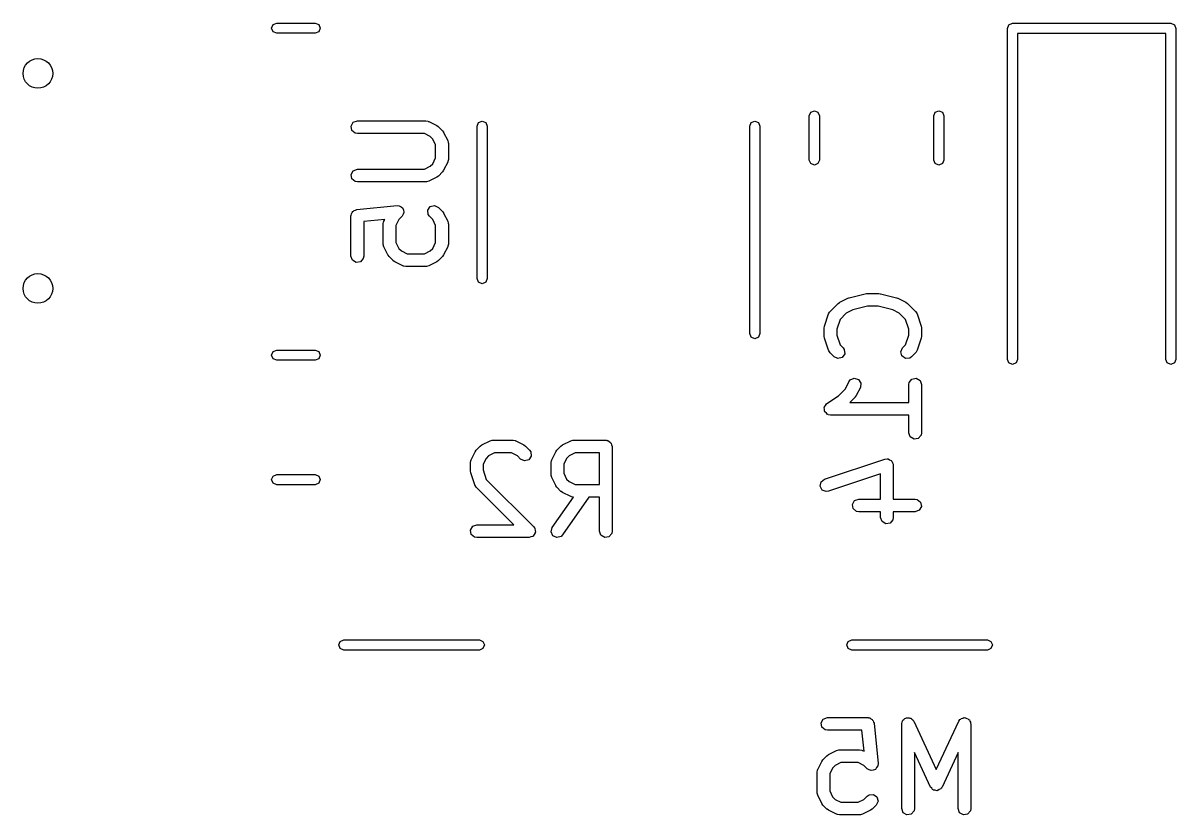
# Model space of a CAD drawing. Extents: x 0.32 to 2.48, y 0.29 to 1.64.
# Drawn here: x 0.983 to 1.519, y 0.285 to 0.653 of the extents above; entities that cross this region are included whole.
import ezdxf

# ---------------------------------------------------------------- set-up
doc = ezdxf.new("R2010")
doc.units = 0
doc.header["$MEASUREMENT"] = 0
doc.layers.add('BLACK', color=7, linetype='CONTINUOUS')

msp = doc.modelspace()

# ---------------------------------------------------------------- linework, layer by layer
at = {"layer": 'BLACK', "linetype": 'CONTINUOUS'}
for p, q in [((1.0987, 0.651063), (1.09939, 0.652733)), ((1.09939, 0.649393), (1.0987, 0.651063)), ((1.09939, 0.652733), (1.10106, 0.653425)), ((1.10106, 0.648701), (1.09939, 0.649393)), ((1.10106, 0.653425), (1.11894, 0.653425)), ((1.11894, 0.648701), (1.10106, 0.648701)), ((1.11894, 0.653425), (1.12061, 0.652733)), ((1.12061, 0.649393), (1.11894, 0.648701)), ((1.12061, 0.652733), (1.1213, 0.651063)), ((1.1213, 0.651063), (1.12061, 0.649393)), ((1.44083, 0.650945), (1.44152, 0.652615)), ((1.44083, 0.497008), (1.44083, 0.650945)), ((1.44152, 0.652615), (1.44319, 0.653307)), ((1.44319, 0.653307), (1.51681, 0.653307)), ((1.51681, 0.653307), (1.51848, 0.652615)), ((1.51848, 0.652615), (1.51917, 0.650945)), ((1.51917, 0.650945), (1.51917, 0.497008)), ((1.51445, 0.648583), (1.44555, 0.648583)), ((1.44555, 0.648583), (1.44555, 0.497008)), ((1.51445, 0.497008), (1.51445, 0.648583)), ((1.3487, 0.610286), (1.34939, 0.611956)), ((1.34939, 0.611956), (1.35106, 0.612648)), ((1.35106, 0.612648), (1.35273, 0.611956)), ((1.35273, 0.611956), (1.35343, 0.610286)), ((1.40657, 0.610286), (1.40727, 0.611956)), ((1.40727, 0.611956), (1.40894, 0.612648)), ((1.40894, 0.612648), (1.41061, 0.611956)), ((1.41061, 0.611956), (1.4113, 0.610286)), ((1.13563, 0.605509), (1.13664, 0.607258)), ((1.13664, 0.607258), (1.13854, 0.607949)), ((1.13854, 0.607949), (1.17041, 0.607949)), ((1.17041, 0.607949), (1.17142, 0.607771)), ((1.17142, 0.607771), (1.17155, 0.607657)), ((1.17155, 0.607657), (1.17173, 0.607637)), ((1.17173, 0.607637), (1.17548, 0.605763)), ((1.17548, 0.605763), (1.17619, 0.605237)), ((1.19425, 0.605433), (1.19494, 0.607103)), ((1.19494, 0.607103), (1.19661, 0.607795)), ((1.19661, 0.607795), (1.19828, 0.607103)), ((1.19828, 0.607103), (1.19898, 0.605433)), ((1.32102, 0.605433), (1.32172, 0.607103)), ((1.32172, 0.607103), (1.32339, 0.607795)), ((1.32339, 0.607795), (1.32506, 0.607103)), ((1.32506, 0.607103), (1.32575, 0.605433)), ((1.3487, 0.589714), (1.3487, 0.610286)), ((1.35343, 0.610286), (1.35343, 0.589714)), ((1.40657, 0.589714), (1.40657, 0.610286)), ((1.4113, 0.610286), (1.4113, 0.589714)), ((1.13598, 0.60352), (1.13563, 0.605509)), ((1.13753, 0.602222), (1.13598, 0.60352)), ((1.13854, 0.602044), (1.13753, 0.602222)), ((1.16971, 0.602044), (1.13854, 0.602044)), ((1.17241, 0.600695), (1.16971, 0.602044)), ((1.1736, 0.599498), (1.17241, 0.600695)), ((1.17619, 0.605237), (1.17624, 0.605209)), ((1.17624, 0.605209), (1.17812, 0.603335)), ((1.17812, 0.603335), (1.17863, 0.602612)), ((1.17863, 0.602612), (1.17867, 0.602567)), ((1.17867, 0.602567), (1.18055, 0.598818)), ((1.19425, 0.534567), (1.19425, 0.605433)), ((1.19898, 0.605433), (1.19898, 0.534567)), ((1.32102, 0.508976), (1.32102, 0.605433)), ((1.32575, 0.605433), (1.32575, 0.508976)), ((1.17495, 0.5968), (1.1736, 0.599498)), ((1.17495, 0.590695), (1.17495, 0.5968)), ((1.18055, 0.598818), (1.18084, 0.597835)), ((1.18084, 0.597835), (1.1808, 0.597663)), ((1.1808, 0.597663), (1.18086, 0.597497)), ((1.18086, 0.597497), (1.18086, 0.589998)), ((1.1736, 0.587998), (1.17495, 0.590695)), ((1.18086, 0.589998), (1.18068, 0.588988)), ((1.34939, 0.588044), (1.3487, 0.589714)), ((1.35343, 0.589714), (1.35273, 0.588044)), ((1.40727, 0.588044), (1.40657, 0.589714)), ((1.4113, 0.589714), (1.41061, 0.588044)), ((1.13563, 0.583012), (1.13664, 0.584761)), ((1.13664, 0.584761), (1.13854, 0.585452)), ((1.13854, 0.585452), (1.16971, 0.585452)), ((1.16971, 0.585452), (1.17241, 0.586801)), ((1.17241, 0.586801), (1.1736, 0.587998)), ((1.17867, 0.584928), (1.17815, 0.584219)), ((1.18055, 0.588678), (1.17867, 0.584928)), ((1.18057, 0.588853), (1.18055, 0.588678)), ((1.18068, 0.588988), (1.18057, 0.588853)), ((1.35106, 0.587352), (1.34939, 0.588044)), ((1.35273, 0.588044), (1.35106, 0.587352)), ((1.40894, 0.587352), (1.40727, 0.588044)), ((1.41061, 0.588044), (1.40894, 0.587352)), ((1.13598, 0.581023), (1.13563, 0.583012)), ((1.13753, 0.579724), (1.13598, 0.581023)), ((1.13854, 0.579546), (1.13753, 0.579724)), ((1.17041, 0.579546), (1.13854, 0.579546)), ((1.17057, 0.579607), (1.17041, 0.579546)), ((1.17074, 0.579566), (1.17057, 0.579607)), ((1.17173, 0.579858), (1.17074, 0.579566)), ((1.17548, 0.581733), (1.17173, 0.579858)), ((1.17552, 0.58178), (1.17548, 0.581733)), ((1.17624, 0.582286), (1.17552, 0.58178)), ((1.17812, 0.584161), (1.17624, 0.582286)), ((1.17815, 0.584219), (1.17812, 0.584161)), ((1.13824, 0.56669), (1.15699, 0.568564)), ((1.15699, 0.568564), (1.15801, 0.568488)), ((1.15801, 0.568488), (1.15803, 0.568477)), ((1.15803, 0.568477), (1.15805, 0.568478)), ((1.15805, 0.568478), (1.15886, 0.56791)), ((1.17246, 0.568045), (1.17441, 0.568568)), ((1.17441, 0.568568), (1.17624, 0.567714)), ((1.13558, 0.563751), (1.13561, 0.563905)), ((1.13558, 0.545004), (1.13558, 0.563751)), ((1.13559, 0.563972), (1.13564, 0.564084)), ((1.13561, 0.563905), (1.13559, 0.563972)), ((1.13564, 0.564084), (1.13576, 0.564761)), ((1.13576, 0.564761), (1.13616, 0.565242)), ((1.13616, 0.565242), (1.13642, 0.565813)), ((1.13642, 0.565813), (1.13679, 0.565992)), ((1.13679, 0.565992), (1.13706, 0.566309)), ((1.13706, 0.566309), (1.13768, 0.566417)), ((1.13768, 0.566417), (1.13824, 0.56669)), ((1.15937, 0.563538), (1.15784, 0.562002)), ((1.15886, 0.56791), (1.15968, 0.56735)), ((1.15938, 0.563556), (1.15937, 0.563538)), ((1.1594, 0.563564), (1.15938, 0.563556)), ((1.15981, 0.56447), (1.1594, 0.563564)), ((1.15968, 0.56735), (1.15969, 0.567331)), ((1.15969, 0.567331), (1.1597, 0.56732)), ((1.1597, 0.56732), (1.15996, 0.566361)), ((1.16023, 0.565369), (1.15981, 0.56447)), ((1.15996, 0.566361), (1.16023, 0.565405)), ((1.16023, 0.565405), (1.16022, 0.565388)), ((1.16022, 0.565388), (1.16023, 0.565369)), ((1.1713, 0.56639), (1.17246, 0.568045)), ((1.17148, 0.564378), (1.1713, 0.56639)), ((1.17207, 0.563538), (1.17148, 0.564378)), ((1.1736, 0.562002), (1.17207, 0.563538)), ((1.17624, 0.567714), (1.17812, 0.565839)), ((1.17812, 0.565839), (1.17863, 0.565116)), ((1.17863, 0.565116), (1.17867, 0.565072)), ((1.17867, 0.565072), (1.18055, 0.561322)), ((1.15126, 0.562056), (1.14149, 0.561079)), ((1.14149, 0.561079), (1.14149, 0.545004)), ((1.15058, 0.560002), (1.15076, 0.561012)), ((1.15058, 0.550628), (1.15058, 0.560002)), ((1.15076, 0.561012), (1.15087, 0.561147)), ((1.15087, 0.561147), (1.15089, 0.561322)), ((1.15089, 0.561322), (1.15126, 0.562056)), ((1.15784, 0.562002), (1.15649, 0.559305)), ((1.15649, 0.559305), (1.15649, 0.551325)), ((1.17495, 0.559305), (1.1736, 0.562002)), ((1.17495, 0.551325), (1.17495, 0.559305)), ((1.18055, 0.561322), (1.18084, 0.560339)), ((1.18084, 0.560339), (1.1808, 0.560168)), ((1.1808, 0.560168), (1.18086, 0.560002)), ((1.18086, 0.560002), (1.18086, 0.550628)), ((1.15064, 0.550462), (1.15058, 0.550628)), ((1.1506, 0.550291), (1.15064, 0.550462)), ((1.15089, 0.549308), (1.1506, 0.550291)), ((1.15277, 0.545558), (1.15089, 0.549308)), ((1.15649, 0.551325), (1.15784, 0.548628)), ((1.15784, 0.548628), (1.15903, 0.547431)), ((1.15903, 0.547431), (1.16173, 0.546082)), ((1.16971, 0.546082), (1.17241, 0.547431)), ((1.17241, 0.547431), (1.1736, 0.548628)), ((1.1736, 0.548628), (1.17495, 0.551325)), ((1.18055, 0.549308), (1.17867, 0.545558)), ((1.18057, 0.549483), (1.18055, 0.549308)), ((1.18068, 0.549618), (1.18057, 0.549483)), ((1.18086, 0.550628), (1.18068, 0.549618)), ((1.13627, 0.543106), (1.13558, 0.545004)), ((1.13802, 0.542096), (1.13627, 0.543106)), ((1.14001, 0.542447), (1.13802, 0.542096)), ((1.14131, 0.543994), (1.14001, 0.542447)), ((1.14149, 0.545004), (1.14131, 0.543994)), ((1.15281, 0.545514), (1.15277, 0.545558)), ((1.15332, 0.544791), (1.15281, 0.545514)), ((1.1552, 0.542916), (1.15332, 0.544791)), ((1.15525, 0.542889), (1.1552, 0.542916)), ((1.15596, 0.542363), (1.15525, 0.542889)), ((1.15971, 0.540488), (1.15596, 0.542363)), ((1.16173, 0.546082), (1.16971, 0.546082)), ((1.17548, 0.542363), (1.17173, 0.540488)), ((1.17552, 0.54241), (1.17548, 0.542363)), ((1.17624, 0.542916), (1.17552, 0.54241)), ((1.17812, 0.544791), (1.17624, 0.542916)), ((1.17815, 0.544849), (1.17812, 0.544791)), ((1.17867, 0.545558), (1.17815, 0.544849)), ((1.15989, 0.540468), (1.15971, 0.540488)), ((1.16002, 0.540354), (1.15989, 0.540468)), ((1.16103, 0.540176), (1.16002, 0.540354)), ((1.17041, 0.540176), (1.16103, 0.540176)), ((1.17057, 0.540237), (1.17041, 0.540176)), ((1.17074, 0.540196), (1.17057, 0.540237)), ((1.17173, 0.540488), (1.17074, 0.540196)), ((1.19494, 0.532897), (1.19425, 0.534567)), ((1.19661, 0.532205), (1.19494, 0.532897)), ((1.19828, 0.532897), (1.19661, 0.532205)), ((1.19898, 0.534567), (1.19828, 0.532897)), ((1.36284, 0.523573), (1.36659, 0.525448)), ((1.36659, 0.525448), (1.36708, 0.525593)), ((1.36708, 0.525593), (1.36719, 0.525671)), ((1.36719, 0.525671), (1.37469, 0.527546)), ((1.37469, 0.527546), (1.37528, 0.527587)), ((1.37528, 0.527587), (1.37541, 0.527634)), ((1.37541, 0.527634), (1.38103, 0.527634)), ((1.38103, 0.527634), (1.38161, 0.527532)), ((1.38161, 0.527532), (1.38175, 0.527546)), ((1.38175, 0.527546), (1.38925, 0.525671)), ((1.38925, 0.525671), (1.38971, 0.525464)), ((1.38971, 0.525464), (1.38985, 0.525448)), ((1.38985, 0.525448), (1.3936, 0.523573)), ((1.35832, 0.51927), (1.36207, 0.52302)), ((1.36207, 0.52302), (1.3628, 0.523526)), ((1.3628, 0.523526), (1.36284, 0.523573)), ((1.36894, 0.520021), (1.36591, 0.518505)), ((1.37577, 0.521729), (1.36894, 0.520021)), ((1.38067, 0.521729), (1.37577, 0.521729)), ((1.3875, 0.520021), (1.38067, 0.521729)), ((1.39053, 0.518505), (1.3875, 0.520021)), ((1.3936, 0.523573), (1.39431, 0.523047)), ((1.39431, 0.523047), (1.39437, 0.52302)), ((1.39437, 0.52302), (1.39812, 0.51927)), ((1.35573, 0.512492), (1.35761, 0.518116)), ((1.35761, 0.518116), (1.3581, 0.519018)), ((1.3581, 0.519018), (1.35825, 0.51911)), ((1.35825, 0.51911), (1.35832, 0.51927)), ((1.36299, 0.515587), (1.36149, 0.511079)), ((1.36591, 0.518505), (1.36299, 0.515587)), ((1.39345, 0.515587), (1.39053, 0.518505)), ((1.39495, 0.511079), (1.39345, 0.515587)), ((1.39812, 0.51927), (1.39871, 0.51843)), ((1.39871, 0.51843), (1.39872, 0.518254)), ((1.39872, 0.518254), (1.39883, 0.518116)), ((1.39883, 0.518116), (1.40071, 0.512492)), ((1.35558, 0.511558), (1.35574, 0.512427)), ((1.35558, 0.507808), (1.35558, 0.511558)), ((1.35574, 0.512427), (1.35573, 0.512492)), ((1.36149, 0.511079), (1.36149, 0.508288)), ((1.39495, 0.508288), (1.39495, 0.511079)), ((1.40071, 0.512492), (1.40084, 0.511619)), ((1.40084, 0.511619), (1.40086, 0.511558)), ((1.40086, 0.511558), (1.40086, 0.507808)), ((1.32172, 0.507306), (1.32102, 0.508976)), ((1.32339, 0.506614), (1.32172, 0.507306)), ((1.32506, 0.507306), (1.32339, 0.506614)), ((1.32575, 0.508976), (1.32506, 0.507306)), ((1.35561, 0.507748), (1.35558, 0.507808)), ((1.35573, 0.506875), (1.35561, 0.507748)), ((1.35761, 0.50125), (1.35573, 0.506875)), ((1.36149, 0.508288), (1.36299, 0.503779)), ((1.39345, 0.503779), (1.39495, 0.508288)), ((1.40071, 0.506875), (1.39883, 0.50125)), ((1.40086, 0.507808), (1.40071, 0.506939)), ((1.40071, 0.506939), (1.40071, 0.506875)), ((1.0987, 0.498937), (1.09939, 0.500607)), ((1.09939, 0.497267), (1.0987, 0.498937)), ((1.09939, 0.500607), (1.10106, 0.501299)), ((1.10106, 0.501299), (1.11894, 0.501299)), ((1.11894, 0.501299), (1.12061, 0.500607)), ((1.12061, 0.500607), (1.1213, 0.498937)), ((1.1213, 0.498937), (1.12061, 0.497267)), ((1.35772, 0.501112), (1.35761, 0.50125)), ((1.35773, 0.500936), (1.35772, 0.501112)), ((1.35832, 0.500096), (1.35773, 0.500936)), ((1.3602, 0.498221), (1.35832, 0.500096)), ((1.36299, 0.503779), (1.36437, 0.502397)), ((1.36514, 0.499545), (1.36398, 0.497891)), ((1.36437, 0.502397), (1.36496, 0.501557)), ((1.36496, 0.501557), (1.36514, 0.499545)), ((1.39122, 0.500567), (1.39207, 0.502397)), ((1.39174, 0.498616), (1.39122, 0.500567)), ((1.39339, 0.497457), (1.39174, 0.498616)), ((1.39207, 0.502397), (1.39345, 0.503779)), ((1.39812, 0.500096), (1.39624, 0.498221)), ((1.39819, 0.500256), (1.39812, 0.500096)), ((1.39834, 0.500349), (1.39819, 0.500256)), ((1.39883, 0.50125), (1.39834, 0.500349)), ((1.10106, 0.496575), (1.09939, 0.497267)), ((1.11894, 0.496575), (1.10106, 0.496575)), ((1.12061, 0.497267), (1.11894, 0.496575)), ((1.36203, 0.497368), (1.3602, 0.498221)), ((1.36398, 0.497891), (1.36203, 0.497368)), ((1.3954, 0.497633), (1.39339, 0.497457)), ((1.39624, 0.498221), (1.3954, 0.497633)), ((1.44152, 0.495338), (1.44083, 0.497008)), ((1.44319, 0.494646), (1.44152, 0.495338)), ((1.44486, 0.495338), (1.44319, 0.494646)), ((1.44555, 0.497008), (1.44486, 0.495338)), ((1.51514, 0.495338), (1.51445, 0.497008)), ((1.51681, 0.494646), (1.51514, 0.495338)), ((1.51848, 0.495338), (1.51681, 0.494646)), ((1.51917, 0.497008), (1.51848, 0.495338)), ((1.36775, 0.487455), (1.36961, 0.488259)), ((1.36961, 0.488259), (1.37154, 0.487683)), ((1.39513, 0.486321), (1.39643, 0.487868)), ((1.39643, 0.487868), (1.39842, 0.488219)), ((1.39842, 0.488219), (1.40017, 0.487209)), ((1.36228, 0.480107), (1.36548, 0.483311)), ((1.36548, 0.483311), (1.36714, 0.486632)), ((1.36714, 0.486632), (1.36775, 0.487455)), ((1.37243, 0.483991), (1.37055, 0.480241)), ((1.37154, 0.487683), (1.37266, 0.485997)), ((1.37266, 0.485997), (1.37243, 0.483991)), ((1.39495, 0.485311), (1.39513, 0.486321)), ((1.39495, 0.477015), (1.39495, 0.485311)), ((1.40017, 0.487209), (1.40086, 0.485311)), ((1.40086, 0.485311), (1.40086, 0.462814)), ((1.3569, 0.476519), (1.36228, 0.480107)), ((1.37, 0.479474), (1.36754, 0.477015)), ((1.37003, 0.479532), (1.37, 0.479474)), ((1.37055, 0.480241), (1.37003, 0.479532)), ((1.35563, 0.474575), (1.35571, 0.474722)), ((1.35578, 0.473731), (1.35563, 0.474575)), ((1.3557, 0.474892), (1.35621, 0.475582)), ((1.35571, 0.474722), (1.3557, 0.474892)), ((1.35583, 0.472876), (1.35578, 0.473731)), ((1.35595, 0.472754), (1.35583, 0.472876)), ((1.35598, 0.472586), (1.35595, 0.472754)), ((1.35664, 0.472035), (1.35598, 0.472586)), ((1.35621, 0.475582), (1.35664, 0.476325)), ((1.35664, 0.476325), (1.3568, 0.476383)), ((1.35723, 0.471416), (1.35664, 0.472035)), ((1.3568, 0.476383), (1.3569, 0.476519)), ((1.36754, 0.477015), (1.39495, 0.477015)), ((1.3574, 0.471397), (1.35723, 0.471416)), ((1.35753, 0.471288), (1.3574, 0.471397)), ((1.35854, 0.47111), (1.35753, 0.471288)), ((1.39495, 0.47111), (1.35854, 0.47111)), ((1.39495, 0.462814), (1.39495, 0.47111)), ((1.39564, 0.460916), (1.39495, 0.462814)), ((1.40068, 0.461804), (1.39938, 0.460257)), ((1.40086, 0.462814), (1.40068, 0.461804)), ((1.19385, 0.454802), (1.19573, 0.456677)), ((1.19573, 0.456677), (1.19645, 0.457183)), ((1.19645, 0.457183), (1.1965, 0.45723)), ((1.1965, 0.45723), (1.20024, 0.459105)), ((1.20024, 0.459105), (1.20123, 0.459397)), ((1.20123, 0.459397), (1.2014, 0.459356)), ((1.2014, 0.459356), (1.20157, 0.459417)), ((1.20157, 0.459417), (1.21094, 0.459417)), ((1.21094, 0.459417), (1.21195, 0.459239)), ((1.21195, 0.459239), (1.21208, 0.459125)), ((1.21208, 0.459125), (1.21226, 0.459105)), ((1.21226, 0.459105), (1.21601, 0.45723)), ((1.21601, 0.45723), (1.21672, 0.456704)), ((1.21672, 0.456704), (1.21678, 0.456677)), ((1.21678, 0.456677), (1.21865, 0.454802)), ((1.23135, 0.454802), (1.23322, 0.456677)), ((1.23322, 0.456677), (1.23395, 0.457183)), ((1.23395, 0.457183), (1.23399, 0.45723)), ((1.23399, 0.45723), (1.23774, 0.459105)), ((1.23774, 0.459105), (1.23872, 0.459397)), ((1.23872, 0.459397), (1.23889, 0.459356)), ((1.23889, 0.459356), (1.23906, 0.459417)), ((1.23906, 0.459417), (1.25406, 0.459417)), ((1.25406, 0.459417), (1.25444, 0.459349)), ((1.25444, 0.459349), (1.25457, 0.459372)), ((1.25457, 0.459372), (1.25469, 0.459306)), ((1.25469, 0.459306), (1.25507, 0.459239)), ((1.25507, 0.459239), (1.25566, 0.458745)), ((1.25566, 0.458745), (1.25632, 0.458362)), ((1.25632, 0.458362), (1.25641, 0.458111)), ((1.25641, 0.458111), (1.25662, 0.45794)), ((1.25662, 0.45794), (1.25675, 0.457185)), ((1.25675, 0.457185), (1.25701, 0.456464)), ((1.25701, 0.456464), (1.25701, 0.417094)), ((1.39739, 0.459906), (1.39564, 0.460916)), ((1.39938, 0.460257), (1.39739, 0.459906)), ((1.19143, 0.450285), (1.1933, 0.454035)), ((1.1933, 0.454035), (1.19383, 0.454744)), ((1.19383, 0.454744), (1.19385, 0.454802)), ((1.19837, 0.450965), (1.19702, 0.448268)), ((1.19956, 0.452162), (1.19837, 0.450965)), ((1.20226, 0.453511), (1.19956, 0.452162)), ((1.21024, 0.453511), (1.20226, 0.453511)), ((1.21294, 0.452162), (1.21024, 0.453511)), ((1.21448, 0.450626), (1.21294, 0.452162)), ((1.21631, 0.449773), (1.21448, 0.450626)), ((1.21826, 0.450296), (1.21631, 0.449773)), ((1.21942, 0.45195), (1.21826, 0.450296)), ((1.21865, 0.454802), (1.21924, 0.453962)), ((1.21924, 0.453962), (1.21942, 0.45195)), ((1.22892, 0.450285), (1.2308, 0.454035)), ((1.2308, 0.454035), (1.23132, 0.454744)), ((1.23132, 0.454744), (1.23135, 0.454802)), ((1.23586, 0.450965), (1.23451, 0.448268)), ((1.23706, 0.452162), (1.23586, 0.450965)), ((1.23976, 0.453511), (1.23706, 0.452162)), ((1.25111, 0.453511), (1.23976, 0.453511)), ((1.25111, 0.438794), (1.25111, 0.453511)), ((1.35573, 0.441243), (1.38385, 0.450617)), ((1.38385, 0.450617), (1.38486, 0.450768)), ((1.38486, 0.450768), (1.38507, 0.450685)), ((1.38507, 0.450685), (1.3853, 0.450724)), ((1.3853, 0.450724), (1.38599, 0.450321)), ((1.38599, 0.450321), (1.38674, 0.450025)), ((1.19111, 0.448965), (1.19129, 0.449975)), ((1.19111, 0.445215), (1.19111, 0.448965)), ((1.19114, 0.445155), (1.19111, 0.445215)), ((1.19127, 0.444281), (1.19114, 0.445155)), ((1.19129, 0.449975), (1.19141, 0.45011)), ((1.19141, 0.45011), (1.19143, 0.450285)), ((1.19702, 0.448268), (1.19702, 0.445694)), ((1.19702, 0.445694), (1.19852, 0.441186)), ((1.22861, 0.448965), (1.22879, 0.449975)), ((1.22861, 0.44334), (1.22861, 0.448965)), ((1.22879, 0.449975), (1.2289, 0.45011)), ((1.2289, 0.45011), (1.22892, 0.450285)), ((1.23451, 0.448268), (1.23451, 0.444038)), ((1.38674, 0.450025), (1.38685, 0.449827)), ((1.38685, 0.449827), (1.38704, 0.449714)), ((1.38704, 0.449714), (1.38732, 0.448957)), ((1.38732, 0.448957), (1.3877, 0.448249)), ((1.3877, 0.448249), (1.38766, 0.448028)), ((1.38766, 0.448028), (1.38774, 0.447816)), ((1.38774, 0.447816), (1.38774, 0.432021)), ((1.0987, 0.441063), (1.09939, 0.442733)), ((1.09939, 0.439393), (1.0987, 0.441063)), ((1.09939, 0.442733), (1.10106, 0.443425)), ((1.10106, 0.443425), (1.11894, 0.443425)), ((1.11894, 0.443425), (1.12061, 0.442733)), ((1.12061, 0.442733), (1.1213, 0.441063)), ((1.1213, 0.441063), (1.12061, 0.439393)), ((1.19314, 0.438657), (1.19127, 0.444281)), ((1.19852, 0.441186), (1.22053, 0.419182)), ((1.22867, 0.443175), (1.22861, 0.44334)), ((1.22863, 0.443003), (1.22867, 0.443175)), ((1.22892, 0.44202), (1.22863, 0.443003)), ((1.2308, 0.43827), (1.22892, 0.44202)), ((1.23451, 0.444038), (1.23586, 0.44134)), ((1.23586, 0.44134), (1.23706, 0.440143)), ((1.23706, 0.440143), (1.23976, 0.438794)), ((1.35374, 0.438009), (1.35415, 0.439988)), ((1.35415, 0.439988), (1.35573, 0.441243)), ((1.38183, 0.443719), (1.3576, 0.435641)), ((1.38183, 0.432021), (1.38183, 0.443719)), ((1.10106, 0.438701), (1.09939, 0.439393)), ((1.11894, 0.438701), (1.10106, 0.438701)), ((1.12061, 0.439393), (1.11894, 0.438701)), ((1.19325, 0.438519), (1.19314, 0.438657)), ((1.19327, 0.438343), (1.19325, 0.438519)), ((1.19385, 0.437503), (1.19327, 0.438343)), ((1.21131, 0.420046), (1.19385, 0.437503)), ((1.23084, 0.438226), (1.2308, 0.43827)), ((1.23135, 0.437503), (1.23084, 0.438226)), ((1.23322, 0.435628), (1.23135, 0.437503)), ((1.23328, 0.435601), (1.23322, 0.435628)), ((1.23399, 0.435075), (1.23328, 0.435601)), ((1.23774, 0.4332), (1.23399, 0.435075)), ((1.23976, 0.438794), (1.25111, 0.438794)), ((1.3547, 0.436233), (1.35374, 0.438009)), ((1.35658, 0.43549), (1.3547, 0.436233)), ((1.3576, 0.435641), (1.35658, 0.43549)), ((1.22914, 0.418787), (1.23902, 0.432896)), ((1.24622, 0.432889), (1.23398, 0.4154)), ((1.23792, 0.43318), (1.23774, 0.4332)), ((1.23805, 0.433067), (1.23792, 0.43318)), ((1.23902, 0.432896), (1.23805, 0.433067)), ((1.25111, 0.432889), (1.24622, 0.432889)), ((1.25111, 0.417094), (1.25111, 0.432889)), ((1.36875, 0.429581), (1.36976, 0.43133)), ((1.3691, 0.427592), (1.36875, 0.429581)), ((1.36976, 0.43133), (1.37166, 0.432021)), ((1.37166, 0.432021), (1.38183, 0.432021)), ((1.38774, 0.432021), (1.39791, 0.432021)), ((1.39791, 0.432021), (1.39892, 0.431843)), ((1.39892, 0.431843), (1.40046, 0.430545)), ((1.40046, 0.430545), (1.40081, 0.428556)), ((1.37065, 0.426294), (1.3691, 0.427592)), ((1.37166, 0.426116), (1.37065, 0.426294)), ((1.38183, 0.426116), (1.37166, 0.426116)), ((1.38183, 0.423444), (1.38183, 0.426116)), ((1.39791, 0.426116), (1.38774, 0.426116)), ((1.38774, 0.426116), (1.38774, 0.423444)), ((1.3998, 0.426806), (1.39791, 0.426116)), ((1.40081, 0.428556), (1.3998, 0.426806)), ((1.19116, 0.417606), (1.19217, 0.419356)), ((1.19217, 0.419356), (1.19407, 0.420046)), ((1.19407, 0.420046), (1.21131, 0.420046)), ((1.22053, 0.419182), (1.2209, 0.418654)), ((1.2209, 0.418654), (1.221, 0.41857)), ((1.221, 0.41857), (1.22101, 0.418492)), ((1.22101, 0.418492), (1.22111, 0.418342)), ((1.22111, 0.418342), (1.22119, 0.417456)), ((1.22862, 0.416836), (1.22914, 0.418787)), ((1.38252, 0.421546), (1.38183, 0.423444)), ((1.38427, 0.420536), (1.38252, 0.421546)), ((1.38626, 0.420887), (1.38427, 0.420536)), ((1.38756, 0.422434), (1.38626, 0.420887)), ((1.38774, 0.423444), (1.38756, 0.422434)), ((1.19151, 0.415617), (1.19116, 0.417606)), ((1.19306, 0.414319), (1.19151, 0.415617)), ((1.19407, 0.414141), (1.19306, 0.414319)), ((1.21844, 0.414141), (1.19407, 0.414141)), ((1.21927, 0.414445), (1.21844, 0.414141)), ((1.22013, 0.414675), (1.21927, 0.414445)), ((1.22021, 0.414786), (1.22013, 0.414675)), ((1.22034, 0.414832), (1.22021, 0.414786)), ((1.22078, 0.415601), (1.22034, 0.414832)), ((1.22129, 0.416329), (1.22078, 0.415601)), ((1.22119, 0.417456), (1.22135, 0.416581)), ((1.22135, 0.416581), (1.22128, 0.416464)), ((1.22128, 0.416464), (1.22129, 0.416329)), ((1.22947, 0.415006), (1.22862, 0.416836)), ((1.2313, 0.414152), (1.22947, 0.415006)), ((1.23326, 0.414675), (1.2313, 0.414152)), ((1.23398, 0.4154), (1.23326, 0.414675)), ((1.2518, 0.415196), (1.25111, 0.417094)), ((1.25355, 0.414186), (1.2518, 0.415196)), ((1.25554, 0.414537), (1.25355, 0.414186)), ((1.25683, 0.416084), (1.25554, 0.414537)), ((1.25701, 0.417094), (1.25683, 0.416084)), ((1.12992, 0.364173), (1.13061, 0.365844)), ((1.13061, 0.365844), (1.13228, 0.366535)), ((1.13228, 0.366535), (1.19528, 0.366535)), ((1.19528, 0.366535), (1.19695, 0.365844)), ((1.19695, 0.365844), (1.19764, 0.364173)), ((1.36614, 0.364173), (1.36683, 0.365844)), ((1.36683, 0.365844), (1.3685, 0.366535)), ((1.3685, 0.366535), (1.4315, 0.366535)), ((1.4315, 0.366535), (1.43317, 0.365844)), ((1.43317, 0.365844), (1.43386, 0.364173)), ((1.13061, 0.362503), (1.12992, 0.364173)), ((1.13228, 0.361811), (1.13061, 0.362503)), ((1.19528, 0.361811), (1.13228, 0.361811)), ((1.19695, 0.362503), (1.19528, 0.361811)), ((1.19764, 0.364173), (1.19695, 0.362503)), ((1.36683, 0.362503), (1.36614, 0.364173)), ((1.3685, 0.361811), (1.36683, 0.362503)), ((1.4315, 0.361811), (1.3685, 0.361811)), ((1.43317, 0.362503), (1.4315, 0.361811)), ((1.43386, 0.364173), (1.43317, 0.362503)), ((1.3542, 0.327961), (1.35521, 0.32971)), ((1.35455, 0.325972), (1.3542, 0.327961)), ((1.35521, 0.32971), (1.35711, 0.330401)), ((1.35711, 0.330401), (1.37585, 0.330401)), ((1.37585, 0.330401), (1.37601, 0.330374)), ((1.37601, 0.330374), (1.37607, 0.330393)), ((1.37607, 0.330393), (1.37619, 0.330342)), ((1.37619, 0.330342), (1.37686, 0.330223)), ((1.37686, 0.330223), (1.37734, 0.32982)), ((1.37734, 0.32982), (1.37791, 0.329562)), ((1.37791, 0.329562), (1.37809, 0.32919)), ((1.37809, 0.32919), (1.37841, 0.328924)), ((1.37841, 0.328924), (1.37852, 0.328307)), ((1.37852, 0.328307), (1.37879, 0.327742)), ((1.37879, 0.327742), (1.38067, 0.308994)), ((1.39165, 0.327448), (1.39183, 0.328458)), ((1.39165, 0.288078), (1.39165, 0.327448)), ((1.39183, 0.328458), (1.39208, 0.32876)), ((1.39208, 0.32876), (1.39218, 0.329141)), ((1.39218, 0.329141), (1.39271, 0.329511)), ((1.39271, 0.329511), (1.39312, 0.330005)), ((1.39312, 0.330005), (1.39351, 0.330074)), ((1.39351, 0.330074), (1.39384, 0.3303)), ((1.39384, 0.3303), (1.39448, 0.330244)), ((1.39448, 0.330244), (1.39511, 0.330356)), ((1.39511, 0.330356), (1.39545, 0.330159)), ((1.39545, 0.330159), (1.39585, 0.330125)), ((1.39585, 0.330125), (1.3963, 0.329669)), ((1.3963, 0.329669), (1.39686, 0.329346)), ((1.39686, 0.329346), (1.397, 0.328976)), ((1.397, 0.328976), (1.39728, 0.328697)), ((1.39728, 0.328697), (1.40772, 0.306309)), ((1.40772, 0.306309), (1.41817, 0.328697)), ((1.41817, 0.328697), (1.41876, 0.329537)), ((1.41876, 0.329537), (1.41912, 0.329703)), ((1.41912, 0.329703), (1.41937, 0.330005)), ((1.41937, 0.330005), (1.42001, 0.330117)), ((1.42001, 0.330117), (1.42059, 0.33039)), ((1.42059, 0.33039), (1.42097, 0.330288)), ((1.42097, 0.330288), (1.42136, 0.330356)), ((1.42136, 0.330356), (1.42192, 0.330034)), ((1.42192, 0.330034), (1.42254, 0.329866)), ((1.42254, 0.329866), (1.42277, 0.329543)), ((1.42277, 0.329543), (1.42311, 0.329346)), ((1.42311, 0.329346), (1.42333, 0.32874)), ((1.42333, 0.32874), (1.4237, 0.328211)), ((1.4237, 0.328211), (1.42367, 0.327819)), ((1.42367, 0.327819), (1.4238, 0.327448)), ((1.4238, 0.327448), (1.4238, 0.288078)), ((1.3561, 0.324673), (1.35455, 0.325972)), ((1.35711, 0.324495), (1.3561, 0.324673)), ((1.37318, 0.324495), (1.35711, 0.324495)), ((1.37416, 0.314724), (1.37318, 0.324495)), ((1.35502, 0.310788), (1.35689, 0.312663)), ((1.35689, 0.312663), (1.35762, 0.313169)), ((1.35762, 0.313169), (1.35766, 0.313216)), ((1.35766, 0.313216), (1.36141, 0.315091)), ((1.36141, 0.315091), (1.36239, 0.315383)), ((1.36239, 0.315383), (1.36256, 0.315342)), ((1.36256, 0.315342), (1.36273, 0.315403)), ((1.36273, 0.315403), (1.3721, 0.315403)), ((1.3721, 0.315403), (1.37311, 0.315225)), ((1.37311, 0.315225), (1.37325, 0.315111)), ((1.37325, 0.315111), (1.37342, 0.315091)), ((1.37342, 0.315091), (1.37416, 0.314724)), ((1.40505, 0.298078), (1.39755, 0.314138)), ((1.39755, 0.314138), (1.39755, 0.288078)), ((1.41789, 0.314138), (1.4104, 0.298078)), ((1.41789, 0.288078), (1.41789, 0.314138)), ((1.35228, 0.304951), (1.35246, 0.305961)), ((1.35246, 0.305961), (1.35257, 0.306096)), ((1.35257, 0.306096), (1.35259, 0.306271)), ((1.35259, 0.306271), (1.35446, 0.310021)), ((1.35446, 0.310021), (1.35499, 0.31073)), ((1.35499, 0.31073), (1.35502, 0.310788)), ((1.35953, 0.306951), (1.35818, 0.304254)), ((1.36073, 0.308148), (1.35953, 0.306951)), ((1.36343, 0.309497), (1.36073, 0.308148)), ((1.37141, 0.309497), (1.36343, 0.309497)), ((1.3741, 0.308148), (1.37141, 0.309497)), ((1.37564, 0.306613), (1.3741, 0.308148)), ((1.37566, 0.306604), (1.37564, 0.306613)), ((1.37567, 0.306587), (1.37566, 0.306604)), ((1.37657, 0.306178), (1.37567, 0.306587)), ((1.37747, 0.305759), (1.37657, 0.306178)), ((1.37749, 0.305764), (1.37747, 0.305759)), ((1.37751, 0.305756), (1.37749, 0.305764)), ((1.37846, 0.306025), (1.37751, 0.305756)), ((1.37942, 0.306282), (1.37846, 0.306025)), ((1.37943, 0.306298), (1.37942, 0.306282)), ((1.37945, 0.306303), (1.37943, 0.306298)), ((1.38001, 0.307124), (1.37945, 0.306303)), ((1.38058, 0.307936), (1.38001, 0.307124)), ((1.38059, 0.307972), (1.38058, 0.307956)), ((1.38058, 0.307956), (1.38058, 0.307936)), ((1.38067, 0.308994), (1.38059, 0.307972)), ((1.35228, 0.295577), (1.35228, 0.304951)), ((1.35818, 0.304254), (1.35818, 0.296274)), ((1.35234, 0.295411), (1.35228, 0.295577)), ((1.3523, 0.29524), (1.35234, 0.295411)), ((1.35259, 0.294257), (1.3523, 0.29524)), ((1.35818, 0.296274), (1.35953, 0.293577)), ((1.40559, 0.297536), (1.40505, 0.298078)), ((1.40603, 0.296908), (1.40559, 0.297536)), ((1.40629, 0.296839), (1.40603, 0.296908)), ((1.40648, 0.29665), (1.40629, 0.296839)), ((1.40724, 0.296584), (1.40648, 0.29665)), ((1.40798, 0.296385), (1.40724, 0.296584)), ((1.40822, 0.296498), (1.40798, 0.296385)), ((1.40849, 0.296475), (1.40822, 0.296498)), ((1.40912, 0.296914), (1.40849, 0.296475)), ((1.40981, 0.297238), (1.40912, 0.296914)), ((1.41004, 0.297558), (1.40981, 0.297238)), ((1.41014, 0.297634), (1.41004, 0.297558)), ((1.41018, 0.29776), (1.41014, 0.297634)), ((1.4104, 0.298078), (1.41018, 0.29776)), ((1.35446, 0.290507), (1.35259, 0.294257)), ((1.35451, 0.290463), (1.35446, 0.290507)), ((1.35502, 0.28974), (1.35451, 0.290463)), ((1.35689, 0.287865), (1.35502, 0.28974)), ((1.35953, 0.293577), (1.36073, 0.292379)), ((1.36073, 0.292379), (1.36343, 0.291031)), ((1.36343, 0.291031), (1.37141, 0.291031)), ((1.37141, 0.291031), (1.3741, 0.292379)), ((1.3741, 0.292379), (1.37564, 0.293915)), ((1.37564, 0.293915), (1.37648, 0.294504)), ((1.37648, 0.294504), (1.37849, 0.29468)), ((1.37982, 0.28974), (1.37794, 0.287865)), ((1.37849, 0.29468), (1.38015, 0.293521)), ((1.38067, 0.29157), (1.37982, 0.28974)), ((1.38015, 0.293521), (1.38067, 0.29157)), ((1.35695, 0.287838), (1.35689, 0.287865)), ((1.35766, 0.287312), (1.35695, 0.287838)), ((1.36141, 0.285437), (1.35766, 0.287312)), ((1.36158, 0.285417), (1.36141, 0.285437)), ((1.36172, 0.285303), (1.36158, 0.285417)), ((1.36273, 0.285125), (1.36172, 0.285303)), ((1.3721, 0.285125), (1.36273, 0.285125)), ((1.37227, 0.285186), (1.3721, 0.285125)), ((1.37244, 0.285145), (1.37227, 0.285186)), ((1.37342, 0.285437), (1.37244, 0.285145)), ((1.37717, 0.287312), (1.37342, 0.285437)), ((1.37722, 0.287359), (1.37717, 0.287312)), ((1.37794, 0.287865), (1.37722, 0.287359)), ((1.39234, 0.28618), (1.39165, 0.288078)), ((1.39409, 0.28517), (1.39234, 0.28618)), ((1.39608, 0.285521), (1.39409, 0.28517)), ((1.39738, 0.287068), (1.39608, 0.285521)), ((1.39755, 0.288078), (1.39738, 0.287068)), ((1.41859, 0.28618), (1.41789, 0.288078)), ((1.42033, 0.28517), (1.41859, 0.28618)), ((1.42232, 0.285521), (1.42033, 0.28517)), ((1.42362, 0.287068), (1.42232, 0.285521)), ((1.4238, 0.288078), (1.42362, 0.287068))]:
    msp.add_line(p, q, dxfattribs=at)
at = {"layer": 'BLACK'}
for centre in [(0.99, 0.63), (0.99, 0.53)]:
    msp.add_circle(centre, 0.00689, dxfattribs=at)

doc.saveas('drawing.dxf')
